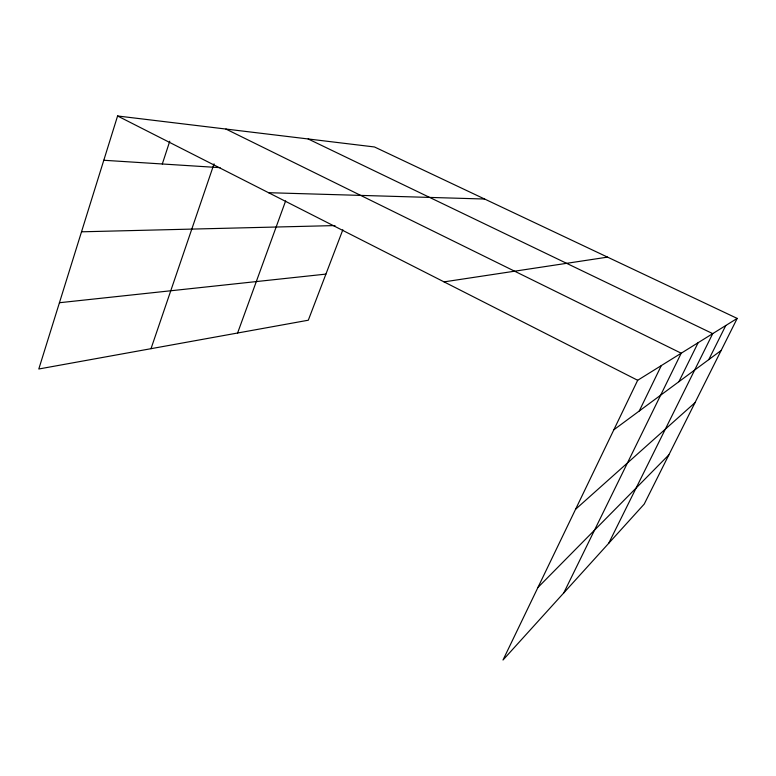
<?xml version="1.0" encoding="UTF-8"?>
<svg xmlns="http://www.w3.org/2000/svg" width="776" height="776" viewBox="0 0 776 776"><rect width="100%" height="100%" fill="white"/><g stroke="black" fill="none" stroke-linecap="round" stroke-linejoin="round"><path stroke-width="1.16" d="M737.2 318.412L637.678 380.279L503.003 660.017L644.216 504.09L737.2 318.412L374.478 146.965L117.583 115.983L38.8 368.998L308.305 320.216L342.846 229.774M162.31 163.988L169.76 141.213M151.01 348.686L214.05 163.833M237.601 333.011L285.646 200.887M639.249 411.008L661.336 365.564M563.754 592.942L681.212 353.216L225.913 129.049M678.884 381.714L698.128 342.701M608.694 543.316L712.717 333.631L308.159 138.962M708.76 359.637L725.773 325.513M537.933 587.471L668.854 454.881M575.579 509.279L694.995 402.676M613.845 429.788L721.137 350.48M444.047 281.882L607.55 257.128M59.432 302.727L325.92 274.103M81.519 231.811L334.99 225.573M268.554 192.7L484.631 199.025M103.79 160.263L220.064 167.655M117.583 115.983L637.678 380.279"/></g></svg>
